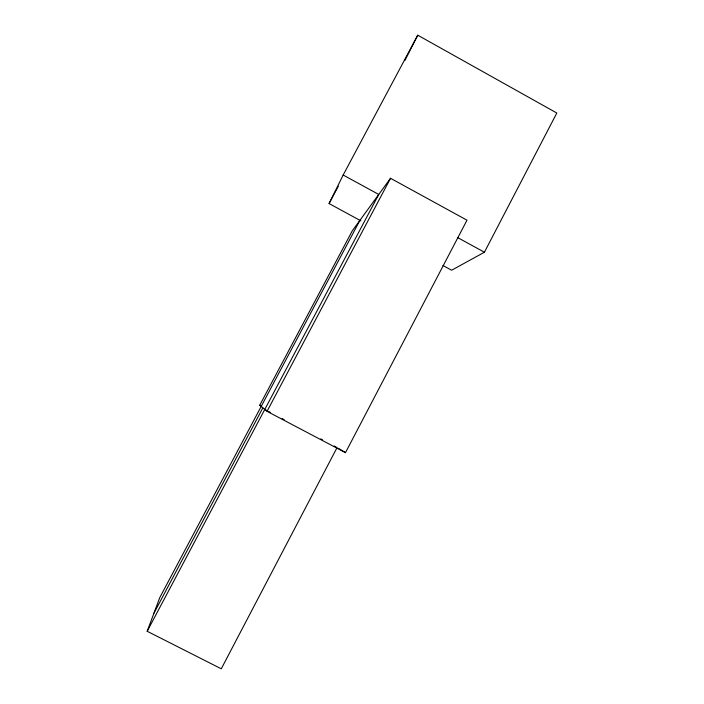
<?xml version="1.0" encoding="UTF-8"?>
<svg xmlns="http://www.w3.org/2000/svg" width="704" height="704" viewBox="0 0 704 704"><rect width="100%" height="100%" fill="white"/><g stroke="black" fill="none" stroke-linecap="round" stroke-linejoin="round"><path stroke-width="1.06" d="M337.102 447.533L221.267 668.8L147.18 631.277L159.755 597.643L359.92 220.334M360.923 220.88L329.076 203.553L343.165 175.014L417.754 35.2L556.82 113.036L484.414 252.226L451.634 270.222L442.948 265.496M404.809 60.614L417.754 35.2M345.488 452.646L466.99 220.194L390.535 178.279L352.29 230.824L259.75 405.205L267.036 411.338L345.488 452.646L338.967 448.668M153.938 613.219L262.865 407.827M147.18 631.277L378.752 194.462L343.165 175.014M267.036 411.338L390.535 178.279M329.076 203.553L338.334 186.208M259.75 405.205L261.668 406.217M264.783 409.438L266.71 410.458M268.638 411.47L270.565 412.491M282.137 418.581L284.073 419.602M320.716 438.891L322.643 439.912M334.215 446.002L336.142 447.022M457.512 237.512L484.414 252.226"/></g></svg>
